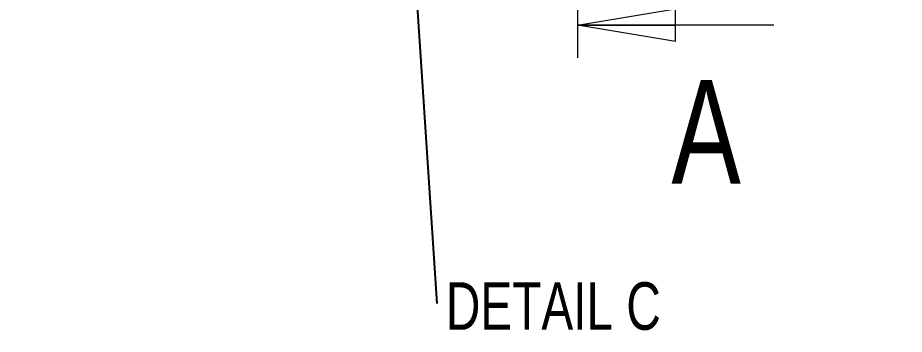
# Model space of a CAD drawing. Header units: inches. Extents: x 0 to 13.3, y 0 to 8.2.
# Drawn here: x 1.094 to 3.228, y 1.73 to 2.492 of the extents above; entities that cross this region are included whole.
import ezdxf

# ---------------------------------------------------------------- set-up
doc = ezdxf.new("R2010")
doc.units = ezdxf.units.IN
doc.header["$MEASUREMENT"] = 0
doc.linetypes.add('CENTER', pattern=[0.39999999999999997, 0.25, -0.05, 0.05, -0.05])
doc.styles.add('SLDTEXTSTYLE0', font='TXT', dxfattribs={"width": 0.75})
doc.dimstyles.new('SLDDIMSTYLE1', dxfattribs={"dimtxt": 0.1377952755905512, "dimasz": 0.2362204724409449, "dimexe": 0, "dimexo": 0.0625, "dimgap": 0.0344488188976378, "dimtad": 0, "dimtih": 1, "dimtoh": 1, "dimdec": 3, "dimlfac": 2, "dimrnd": 1e-09, "dimzin": 4, "dimdsep": 46, "dimtxsty": 'SLDTEXTSTYLE0', "dimblk1": 'NONE', "dimblk2": 'NONE', "dimsah": 1, "dimcen": 0, "dimadec": 0, "dimazin": 1, "dimtfac": 1, "dimtdec": 3, "dimtofl": 0, "dimtmove": 0, "dimatfit": 3, "dimldrblk": 'NONE', "dimfxl": 0, "dimfrac": 2, "dimtolj": 1, "dimtzin": 12, "dimarcsym": 0})
doc.dimstyles.new('SLDDIMSTYLE9', dxfattribs={"dimtxt": 0.18, "dimasz": 0.2362204724409449, "dimexe": 0, "dimexo": 0.0625, "dimgap": 0, "dimtad": 0, "dimtih": 1, "dimtoh": 1, "dimdec": 0, "dimrnd": 1e-09, "dimzin": 0, "dimdsep": 46, "dimtxsty": 'Standard', "dimsah": 1, "dimcen": 0.09, "dimadec": 0, "dimazin": 0, "dimtfac": 0.2362204724409449, "dimtdec": 0, "dimtofl": 0, "dimtmove": 0, "dimatfit": 3, "dimfxl": 0, "dimfrac": 2, "dimtolj": 1, "dimtzin": 0, "dimarcsym": 0})

# ---------------------------------------------------------------- blocks, each defined once
blk = doc.blocks.new('_D_1')
at = {"color": 7, "linetype": 'Continuous', "lineweight": 18, "insert": (9.609786689556502, 4.596167682031187), "char_height": 0.1377952755905512, "attachment_point": 1, "style": 'SLDTEXTSTYLE0'}
blk.add_mtext('R10.000', dxfattribs=at)
blk = doc.blocks.new('_None')
blk = doc.blocks.new('SW_NOTE_0_1')
at = {"color": 0, "linetype": 'Continuous', "lineweight": 0, "insert": (0.02145427136284168, 0.05104072285990029), "char_height": 0.1145833333333333, "attachment_point": 1, "style": 'SLDTEXTSTYLE0'}
blk.add_mtext('DETAIL C', dxfattribs=at)
blk = doc.blocks.new('_Closed')
at = {"color": 0, "linetype": 'ByBlock', "lineweight": -2}
for p, q in [((-1, 0.166667), (0, 0)), ((-1, 0.166667), (-1, -0.166667)), ((0, 0), (-1, -0.166667)), ((0, 0), (-1, 0))]:
    blk.add_line(p, q, dxfattribs=at)

msp = doc.modelspace()

# ---------------------------------------------------------------- linework, layer by layer
at = {"color": 7, "linetype": 'CENTER', "lineweight": 18}
msp.add_line((2.441189200815236, 4.274007313886808), (2.441189200815236, 2.395700227272635), dxfattribs=at)
at = {"color": 7, "linetype": 'Continuous', "lineweight": 18}
msp.add_line((2.913630145697125, 2.47444038475295), (2.441189200815236, 2.47444038475295), dxfattribs=at)

# ---------------------------------------------------------------- block references
at = {"color": 7, "linetype": 'Continuous', "lineweight": 18, "xscale": 0.2362204724409449, "yscale": 0.2362204724409449, "rotation": 180.0000000000004}
msp.add_blockref('_Closed', (2.441189200815236, 2.47444038475295), dxfattribs=at)
at = {"color": 7, "linetype": 'Continuous', "lineweight": 0}
msp.add_blockref('SW_NOTE_0_1', (2.102936643595708, 1.803903980332633), dxfattribs=at)

# ---------------------------------------------------------------- texts
at = {"color": 7, "linetype": 'Continuous', "insert": (2.667022236302184, 2.342219150254489), "char_height": 0.25, "attachment_point": 1, "style": 'SLDTEXTSTYLE0'}
msp.add_mtext('A', dxfattribs=at)

# ---------------------------------------------------------------- dimensions: what is measured, and where the dimension line sits
at = {"color": 7, "linetype": 'Continuous', "lineweight": 18}
dim = msp.add_radius_dim(center=(13.32205935357799, 7.168635491303737), mpoint=(0, 0), dimstyle='SLDDIMSTYLE1', dxfattribs=at)
dim.commit()
dim.dimension.update_dxf_attribs({"geometry": '_D_1', "text_midpoint": (9.945567013926874, 4.527915244273343), "dimtype": 164})

# ---------------------------------------------------------------- leaders
at = {"color": 7, "linetype": 'Continuous', "lineweight": 0}
msp.add_leader([(2.035641442163358, 2.815008839738995), (2.102936643595708, 1.803903980332633)], dimstyle='SLDDIMSTYLE9', dxfattribs=at)

doc.saveas('drawing.dxf')
